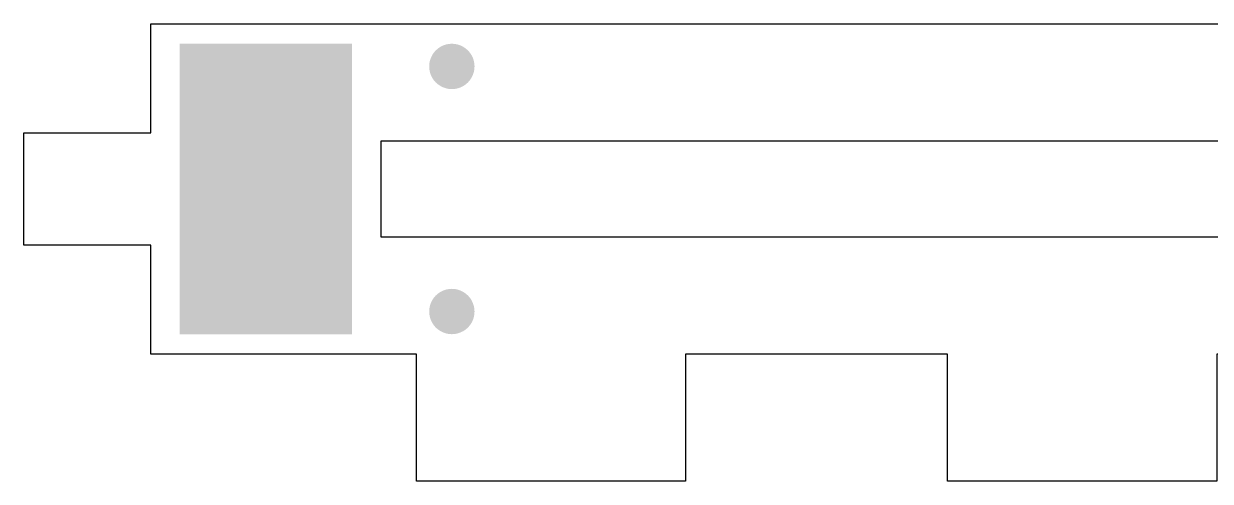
# Model space of a CAD drawing. Header units: millimetres. Extents: x 6 to 297, y 6 to 451.
# Drawn here: x 5.96 to 32.12, y 6.32 to 16.4 of the extents above; entities that cross this region are included whole.
import ezdxf

# ---------------------------------------------------------------- set-up
doc = ezdxf.new("R2010")
doc.units = ezdxf.units.MM
doc.layers.add('CUT', color=1, linetype='Continuous')
doc.layers.add('RASTER', color=7, linetype='Continuous')

msp = doc.modelspace()

# ---------------------------------------------------------------- hatches: boundary and pattern name
at = {"layer": 'RASTER'}
for points in [[(9.4, 15.956), (13.2, 15.956), (13.2, 9.556), (9.4, 9.556)], [(15.9, 15.456), (15.896, 15.39), (15.883, 15.326), (15.862, 15.264), (15.833, 15.206), (15.797, 15.151), (15.754, 15.102), (15.704, 15.059), (15.65, 15.023), (15.591, 14.994), (15.529, 14.973), (15.465, 14.96), (15.4, 14.956), (15.335, 14.96), (15.271, 14.973), (15.209, 14.994), (15.15, 15.023), (15.096, 15.059), (15.046, 15.102), (15.003, 15.151), (14.967, 15.206), (14.938, 15.264), (14.917, 15.326), (14.904, 15.39), (14.9, 15.456), (14.904, 15.521), (14.917, 15.585), (14.938, 15.647), (14.967, 15.706), (15.003, 15.76), (15.046, 15.809), (15.096, 15.852), (15.15, 15.889), (15.209, 15.918), (15.271, 15.939), (15.335, 15.951), (15.4, 15.956), (15.465, 15.951), (15.529, 15.939), (15.591, 15.918), (15.65, 15.889), (15.704, 15.852), (15.754, 15.809), (15.797, 15.76), (15.833, 15.706), (15.862, 15.647), (15.883, 15.585), (15.896, 15.521)], [(15.9, 10.056), (15.896, 9.99), (15.883, 9.926), (15.862, 9.864), (15.833, 9.806), (15.797, 9.751), (15.754, 9.702), (15.704, 9.659), (15.65, 9.623), (15.591, 9.594), (15.529, 9.573), (15.465, 9.56), (15.4, 9.556), (15.335, 9.56), (15.271, 9.573), (15.209, 9.594), (15.15, 9.623), (15.096, 9.659), (15.046, 9.702), (15.003, 9.751), (14.967, 9.806), (14.938, 9.864), (14.917, 9.926), (14.904, 9.99), (14.9, 10.056), (14.904, 10.121), (14.917, 10.185), (14.938, 10.247), (14.967, 10.306), (15.003, 10.36), (15.046, 10.409), (15.096, 10.452), (15.15, 10.489), (15.209, 10.518), (15.271, 10.539), (15.335, 10.551), (15.4, 10.556), (15.465, 10.551), (15.529, 10.539), (15.591, 10.518), (15.65, 10.489), (15.704, 10.452), (15.754, 10.409), (15.797, 10.36), (15.833, 10.306), (15.862, 10.247), (15.883, 10.185), (15.896, 10.121)]]:
    msp.add_hatch(color=7, dxfattribs=at).paths.add_polyline_path(points)

# ---------------------------------------------------------------- linework, layer by layer
at = {"layer": 'CUT'}
for points in [[(8.76, 16.396), (49.841, 16.396), (49.841, 13.996), (52.641, 13.996), (52.641, 11.516), (49.841, 11.516), (49.841, 9.116), (43.984, 9.116), (43.984, 6.316), (38.046, 6.316), (38.046, 9.116), (32.269, 9.116), (32.269, 6.316), (26.332, 6.316), (26.332, 9.116), (20.555, 9.116), (20.555, 6.316), (14.617, 6.316), (14.617, 9.116), (8.76, 9.116), (8.76, 11.516), (5.96, 11.516), (5.96, 13.996), (8.76, 13.996)], [(13.84, 13.816), (44.761, 13.816), (44.761, 11.696), (13.84, 11.696)]]:
    msp.add_lwpolyline(points, close=True, dxfattribs=at)

doc.saveas('drawing.dxf')
